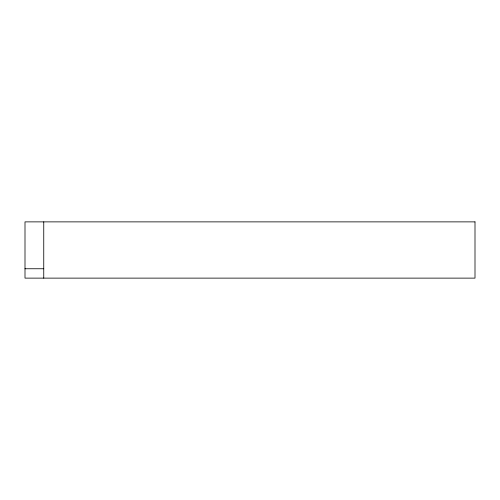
<?xml version="1.0" encoding="UTF-8"?>
<svg xmlns="http://www.w3.org/2000/svg" width="500" height="500" viewBox="0 0 500 500"><rect width="100%" height="100%" fill="white"/><g stroke="black" fill="none" stroke-linecap="round" stroke-linejoin="round"><path stroke-width="0.75" d="M25 268.75L43.75 268.75M43.75 221.875L43.75 278.125M475 221.875L25 221.875L25 278.125L475 278.125L475 221.875"/></g></svg>
